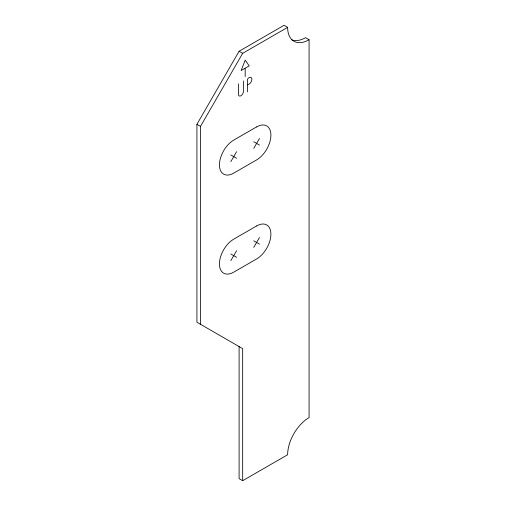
<?xml version="1.0" encoding="UTF-8"?>
<svg xmlns="http://www.w3.org/2000/svg" width="506" height="506" viewBox="0 0 506 506"><rect width="100%" height="100%" fill="white"/><g stroke="black" fill="none" stroke-linecap="round" stroke-linejoin="round"><path stroke-width="0.76" d="M242.671 480.7L242.671 348.64L196.923 322.227L196.923 124.305L239.098 51.258L284.056 25.3L287.629 27.362A30.328 17.508 -60 0 0 309.077 39.746L309.077 417.602A30.328 17.508 -60 0 0 287.629 454.742L242.671 480.7L239.098 478.638L239.098 346.578M200.496 324.289L200.496 126.367L242.671 53.32L287.629 27.362M230.875 161.566L236.593 151.667M253.753 148.366L259.47 138.461M230.875 260.615L236.593 250.71M253.753 247.409L259.47 237.504M244.885 68.392L241.122 70.568L245.176 60.132L249.224 65.888L245.176 68.228L245.176 76.64M247.662 84.869L249.135 84.015A3.896 2.252 -60 0 0 251.887 79.246A3.896 2.252 -60 0 0 249.135 77.652L248.712 77.892A1.897 1.094 -60 0 0 247.371 80.214L247.371 91.877M309.077 39.746L305.504 37.678A30.328 17.508 -60 0 1 291.703 39.841M239.098 51.258L242.671 53.32M253.753 141.762L259.47 145.064M196.923 124.305L200.496 126.367M230.875 154.969L236.593 158.27M253.753 240.805L259.47 244.107M230.875 254.012L236.593 257.314M243.399 80.96L243.399 91.459A3.498 2.018 -60 0 1 240.932 95.742A3.498 2.018 -60 0 1 238.459 94.312L238.459 83.819M256.612 126.905L233.734 140.111A20.215 11.67 -60 0 0 219.44 164.867A20.215 11.67 -60 0 0 233.734 173.122L256.612 159.921A20.215 11.67 -60 0 0 270.906 135.159A20.215 11.67 -60 0 0 256.612 126.905M256.612 225.948L233.734 239.155A20.215 11.67 -60 0 0 219.44 263.917A20.215 11.67 -60 0 0 233.734 272.171L256.612 258.964A20.215 11.67 -60 0 0 270.906 234.202A20.215 11.67 -60 0 0 256.612 225.948"/></g></svg>
